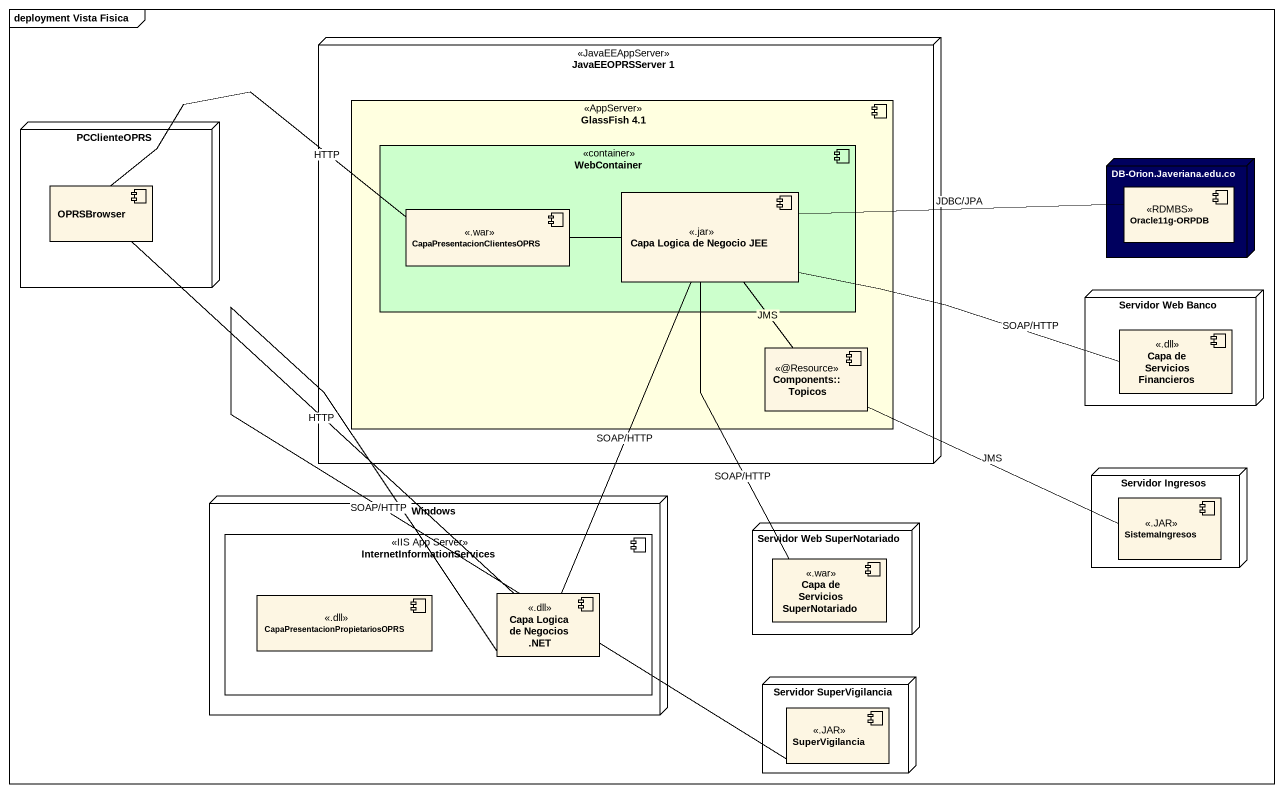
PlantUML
@startuml
mainframe deployment Vista Fisica
node "JavaEEOPRSServer 1" as JavaEEOPRSServer_1 <<JavaEEAppServer>> #FFFFFF {
  component "GlassFish 4.1" as GlassFish_4_1 <<AppServer>> #FFFFE0 {
    component WebContainer <<container>> #CCFFCC {
      component CapaPresentacionClientesOPRS <<.war>>
      component "Capa Logica de Negocio JEE" as Capa_Logica_de_Negocio_JEE <<.jar>>
    }
    component "Components::Topicos" as Components_Topicos <<@Resource>>
  }
}
node PCClienteOPRS {
  component OPRSBrowser
}
node "DB-Orion.Javeriana.edu.co" as DB_Orion_Javeriana_edu_co #00005E {
  component "Oracle11g-ORPDB" as Oracle11g_ORPDB <<RDMBS>>
}
node "Servidor Web Banco" as Servidor_Web_Banco {
  component "Capa de Servicios Financieros" as Capa_de_Servicios <<.dll>>
}
node "Servidor Ingresos" as Servidor_Ingresos {
  component SistemaIngresos <<.JAR>>
}
node Windows #FFFFFF {
  component InternetInformationServices <<IIS App Server>> {
    component "CapaPresentacionPropietariosOPRS" as CapaPresentacionPropietarios <<.dll>>
    component "Capa Logica de Negocios .NET" as Capa_Logica_de_Negocios_NET <<.dll>>
  }
}
node "Servidor Web SuperNotariado" as Servidor_Web_SuperNotariado {
  component "Capa de Servicios SuperNotariado" as Capa_de_Servicios_2 <<.war>>
}
node "Servidor SuperVigilancia" as Servidor_SuperVigilancia {
  component SuperVigilancia <<.JAR>>
}
OPRSBrowser -right- CapaPresentacionClientesOPRS : HTTP
OPRSBrowser -- Capa_Logica_de_Negocios_NET : HTTP
CapaPresentacionClientesOPRS -right- Capa_Logica_de_Negocio_JEE
Capa_Logica_de_Negocio_JEE -right- Oracle11g_ORPDB : JDBC/JPA
Capa_Logica_de_Negocio_JEE -right- Capa_de_Servicios : SOAP/HTTP
Capa_Logica_de_Negocio_JEE -- Components_Topicos : JMS
Capa_Logica_de_Negocio_JEE -- Capa_de_Servicios_2 : SOAP/HTTP
SistemaIngresos -left- Components_Topicos : JMS
Capa_Logica_de_Negocios_NET -up- Capa_Logica_de_Negocio_JEE : SOAP/HTTP
Capa_Logica_de_Negocios_NET -right- SuperVigilancia : SOAP/HTTP
@enduml
